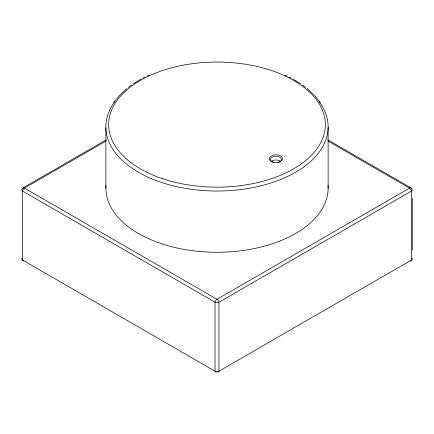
<?xml version="1.0" encoding="UTF-8"?>
<svg xmlns="http://www.w3.org/2000/svg" width="434" height="434" viewBox="0 0 434 434"><rect width="100%" height="100%" fill="white"/><g stroke="black" fill="none" stroke-linecap="round" stroke-linejoin="round"><path stroke-width="0.65" d="M105.869 188.123L105.88 127.759M22.519 188.644L22.953 187.911L106.232 139.846M113.741 102.636L119.393 95.513L126.809 88.596M128.393 87.332L131.724 84.863M133.466 83.67L140.931 79.14M106.064 141.017L24.478 188.123A3.429 1.98 -60 0 0 23.935 188.502L22.953 189.674L22.514 191.069L22.514 260.031L22.834 260.839L23.577 261.029M142.916 78.077L144.945 77.04M147.017 76.037L149.128 75.06M22.953 187.911L23.935 187.879A3.429 1.98 60 0 1 24.478 188.123L217 299.276A3.429 1.98 60 0 1 217.542 299.655L218.524 300.822L218.964 302.221L218.964 371.184L218.644 371.992L217.722 372.155M216.278 372.155L215.356 371.992L215.036 371.184L215.036 302.221L215.476 300.822L216.457 299.655A3.429 1.98 -60 0 1 217 299.276L409.522 188.123A3.429 1.98 -60 0 1 410.065 187.879L411.047 187.911L411.481 188.644M410.423 261.029L411.166 260.839L411.486 260.031L411.486 191.069L411.047 189.674L410.065 188.502A3.429 1.98 60 0 0 409.522 188.123L327.936 141.017M284.872 75.06L286.983 76.037M289.055 77.04L291.084 78.077M293.069 79.14L300.534 83.67M327.768 139.846L411.047 187.911M302.276 84.863L305.607 87.332M307.191 88.596L314.607 95.513L320.259 102.636M412.3 198.555L412.3 250.277M328.126 127.167L328.131 188.123M22.346 188.909A2.778 1.606 0 0 0 22.514 191.069L215.036 302.221A2.778 1.606 0 0 0 218.964 302.221L411.486 191.069A2.778 1.606 0 0 0 411.654 188.909M21.928 258.257A2.778 1.606 0 0 0 22.514 260.031L215.036 371.184A2.778 1.606 0 0 0 218.964 371.184L411.486 260.031A2.778 1.606 0 0 0 412.072 258.257M328.033 185.47A111.131 64.161 0 0 1 217 252.279A111.131 64.161 0 0 1 105.967 185.47M319.288 101.795A111.131 64.161 0 0 1 217 191.036A111.131 64.161 0 0 1 114.712 101.795M271.358 161.35A5.555 3.206 0 0 1 280.516 161.35M273.995 162.544A5.555 3.206 0 0 1 271.489 157.618A5.555 3.206 0 0 1 280.386 157.618A5.555 3.206 0 0 1 277.879 162.544M162.826 178.781A108.354 62.556 0 0 0 325.354 124.607A108.354 62.556 0 0 0 162.826 70.433A108.354 62.556 0 0 0 162.826 178.781M272.199 161.817A6.667 3.852 0 0 0 282.588 158.904A6.667 3.852 0 0 0 273.024 155.171A6.667 3.852 0 0 0 272.199 161.817"/></g></svg>
